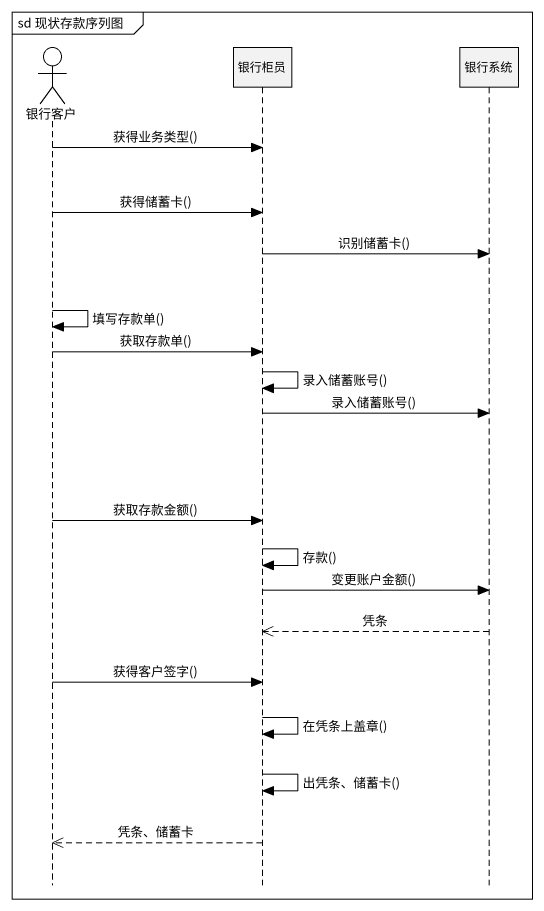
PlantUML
@startuml
mainframe sd 现状存款序列图
hide footbox
actor 银行客户
participant 银行柜员
participant 银行系统

银行客户 -> 银行柜员 : 获得业务类型()
银行客户 -> 银行柜员 : 获得储蓄卡()
银行柜员 -> 银行系统 : 识别储蓄卡()
银行客户 -> 银行客户 : 填写存款单()
银行客户 -> 银行柜员 : 获取存款单()
银行柜员 -> 银行柜员 : 录入储蓄账号()
银行柜员 -> 银行系统 : 录入储蓄账号()
银行客户 -> 银行柜员 : 获取存款金额()
银行柜员 -> 银行柜员 : 存款()
银行柜员 -> 银行系统 : 变更账户金额()
银行系统 -->> 银行柜员 : 凭条
银行客户 -> 银行柜员 : 获得客户签字()
银行柜员 -> 银行柜员 : 在凭条上盖章()
银行柜员 -> 银行柜员 : 出凭条、储蓄卡()
银行柜员 -->> 银行客户 : 凭条、储蓄卡
@enduml
